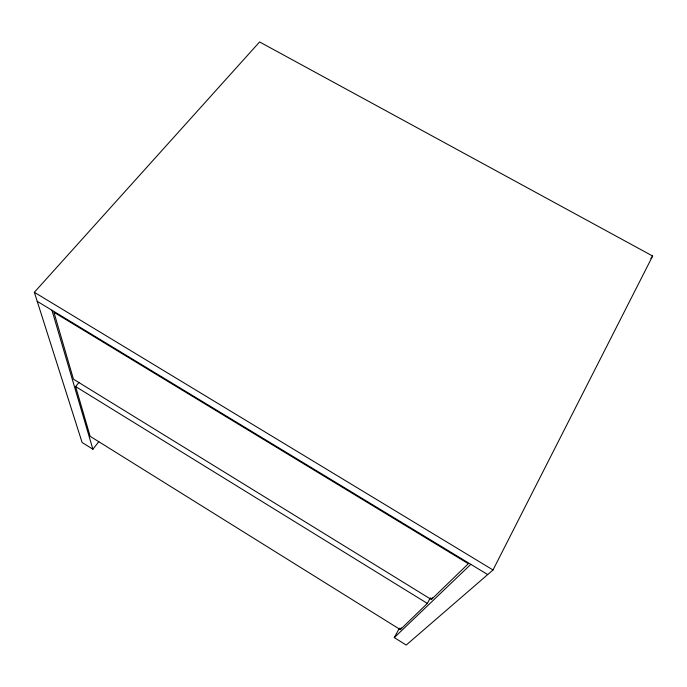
<?xml version="1.0" encoding="UTF-8"?>
<svg xmlns="http://www.w3.org/2000/svg" width="687" height="687" viewBox="0 0 687 687"><rect width="100%" height="100%" fill="white"/><g stroke="black" fill="none" stroke-linecap="round" stroke-linejoin="round"><path stroke-width="1.03" d="M399.422 628.176L394.304 637.605L406.215 645.05L493.017 569.97L652.65 256.028L259.592 41.95L34.35 292.293L82.096 442.48L92.9 449.229L98.834 441.638M79.014 382.41L75.613 386.549L90.143 436.314L400.315 629.618L427.34 603.426L430.311 597.879M431.367 599.528L468.345 563.701L53.921 312.267L73.457 379.19L431.367 599.528L432.372 597.647M400.315 629.618L401.277 627.841M650.787 258.372L652.65 256.028M394.304 637.605L470.827 564.336M34.35 292.293L493.017 569.97M37.218 301.318L487.701 574.572M75.613 386.549L427.34 603.426M51.946 310.249L92.9 449.229"/></g></svg>
